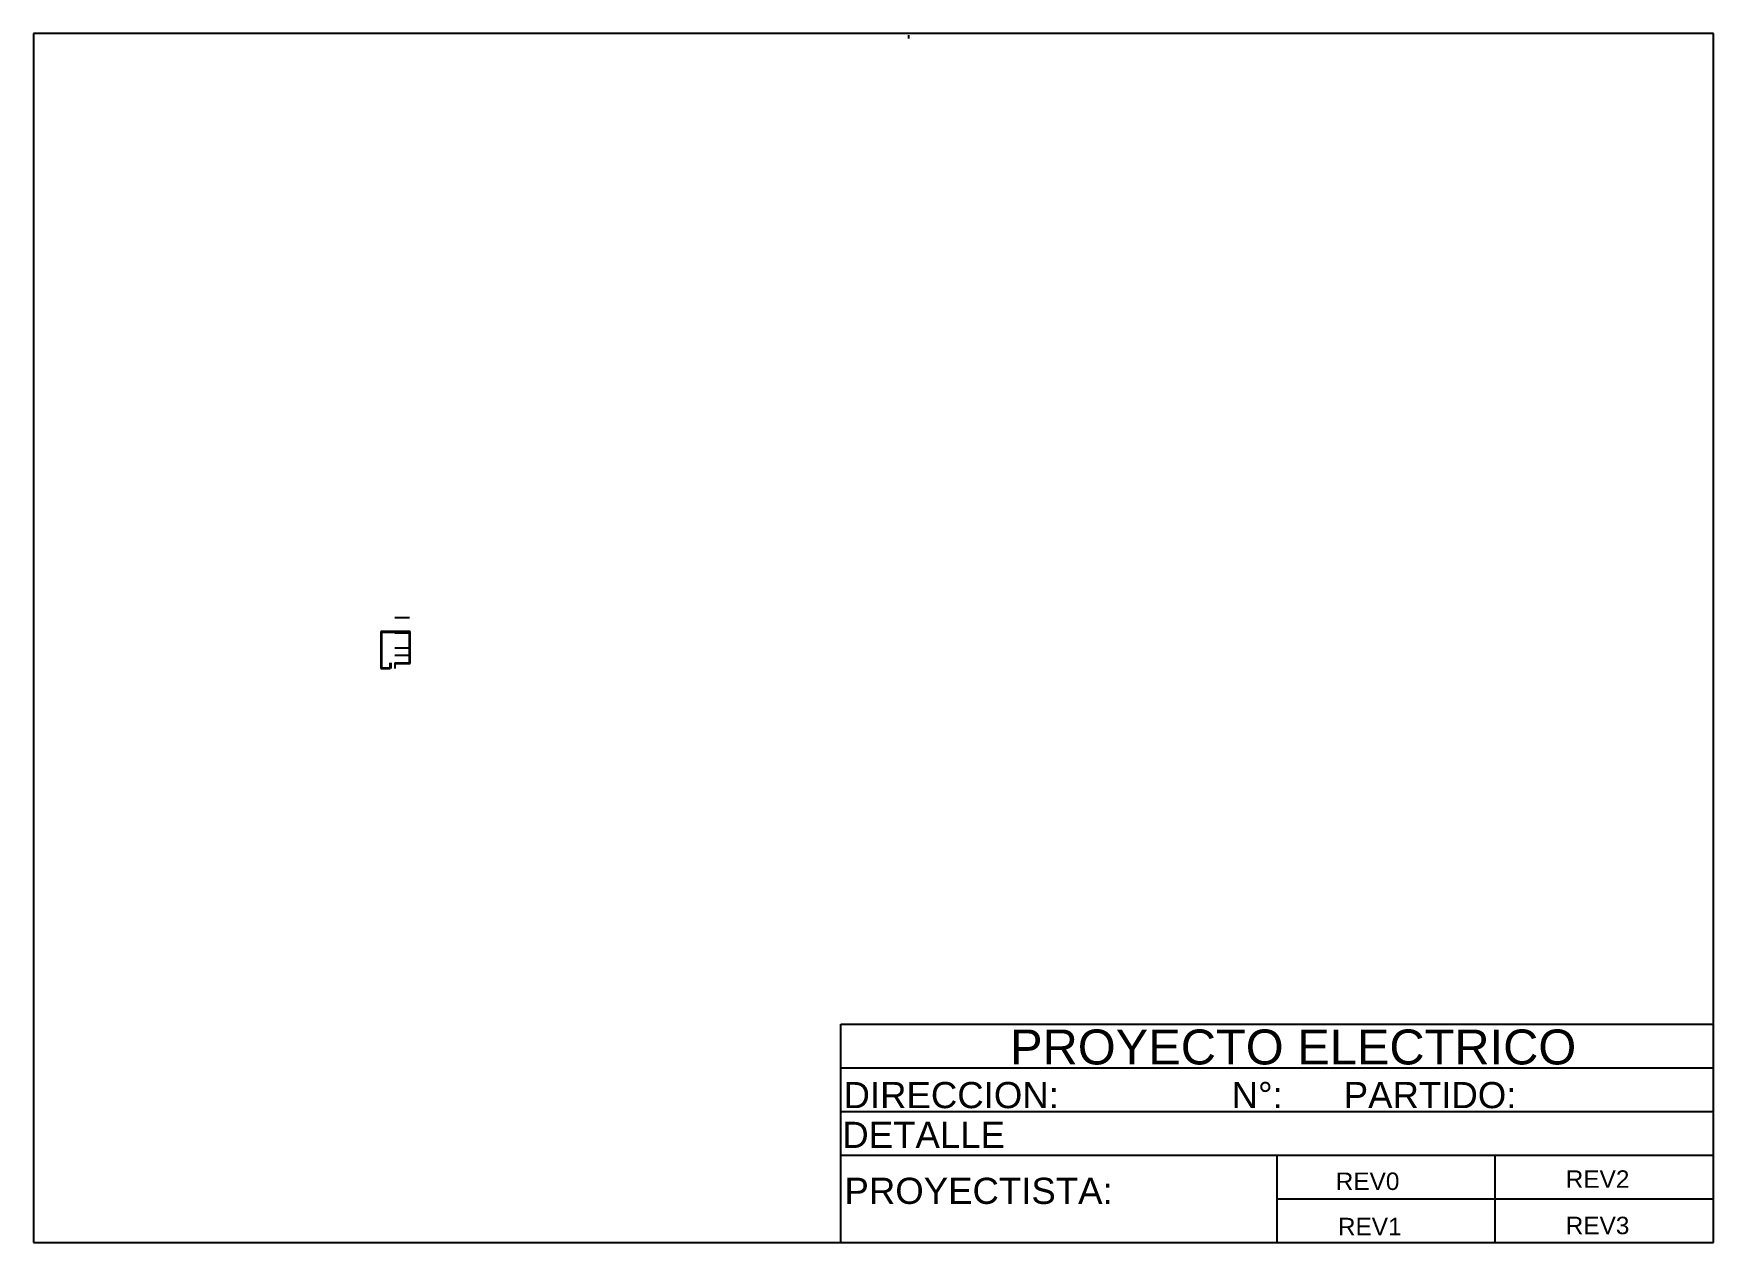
# Model space of a CAD drawing. Header units: millimetres. Extents: x 25 to 410, y 10 to 287.
import ezdxf

# ---------------------------------------------------------------- set-up
doc = ezdxf.new("R2010")
doc.units = ezdxf.units.MM
doc.styles.get("Standard").update_dxf_attribs({"font": 'arial.ttf'})

msp = doc.modelspace()

# ---------------------------------------------------------------- linework, layer by layer
for p, q in [((410, 287), (25, 287)), ((25, 287), (25, 10)), ((225.6, 285.9), (225.6, 286.63)), ((410, 10), (410, 287)), ((107.81, 153.19), (111.14, 153.19)), ((104.58, 150.01), (104.73, 150.01)), ((104.59, 150.01), (104.59, 141.54)), ((104.59, 150.01), (111.3, 150.01)), ((111.3, 150.01), (104.59, 150.01)), ((104.73, 150.01), (104.87, 150.01)), ((104.74, 149.86), (111.14, 149.86)), ((104.74, 149.86), (104.74, 141.69)), ((107.81, 149.72), (111.14, 149.72)), ((111.14, 142.81), (111.14, 149.86)), ((111.29, 142.66), (111.29, 150.01)), ((106.61, 142.81), (106.61, 141.54)), ((106.76, 142.81), (106.76, 141.54)), ((106.91, 142.81), (106.91, 141.54)), ((107.81, 146.25), (111.14, 146.25)), ((107.81, 144.55), (111.14, 144.55)), ((107.81, 142.81), (111.14, 142.81)), ((107.81, 142.81), (107.81, 141.54)), ((107.81, 142.66), (111.29, 142.66)), ((104.59, 141.54), (106.76, 141.54)), ((104.74, 141.69), (106.76, 141.69)), ((210, 60), (410, 60)), ((210, 10), (210, 60)), ((210, 50), (410, 50)), ((210, 40), (410, 40)), ((210, 30), (410, 30)), ((310, 10), (310, 30)), ((360, 10), (360, 30)), ((310, 20), (410, 20)), ((25, 10), (410, 10))]:
    msp.add_line(p, q)

# ---------------------------------------------------------------- texts
for s, height, p in [('PROYECTO ELECTRICO', 8, (248.8, 50.78)), ('DIRECCION:                 N°:      PARTIDO:', 6, (210.63, 40.76)), ('DETALLE', 6, (210.36, 31.65)), ('PROYECTISTA:', 6, (210.85, 18.82)), ('REV0', 4, (323.44, 22.01)), ('REV2', 4, (376.15, 22.51)), ('REV1', 4, (323.94, 11.63)), ('REV3', 4, (376.15, 11.88))]:
    msp.add_text(s, height=height).set_placement(p)

doc.saveas('drawing.dxf')
